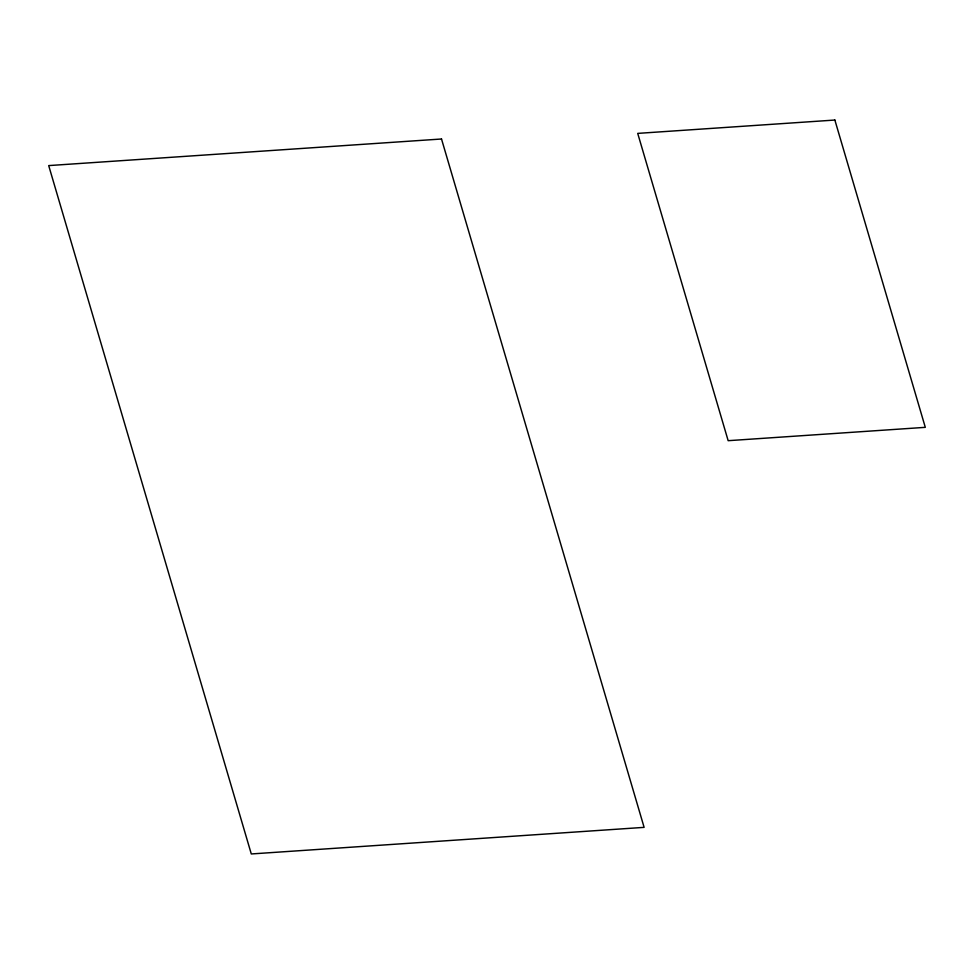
<?xml version="1.0" encoding="UTF-8"?>
<svg xmlns="http://www.w3.org/2000/svg" width="974" height="974" viewBox="0 0 974 974"><rect width="100%" height="100%" fill="white"/><g stroke="black" fill="none" stroke-linecap="round" stroke-linejoin="round"><path stroke-width="1.46" d="M441.514 139.002L48.7 165.592L251.292 853.954L644.118 827.364L441.514 139.002M834.864 120.045L637.714 133.389L728.162 440.686L925.3 427.343L834.864 120.045"/></g></svg>
